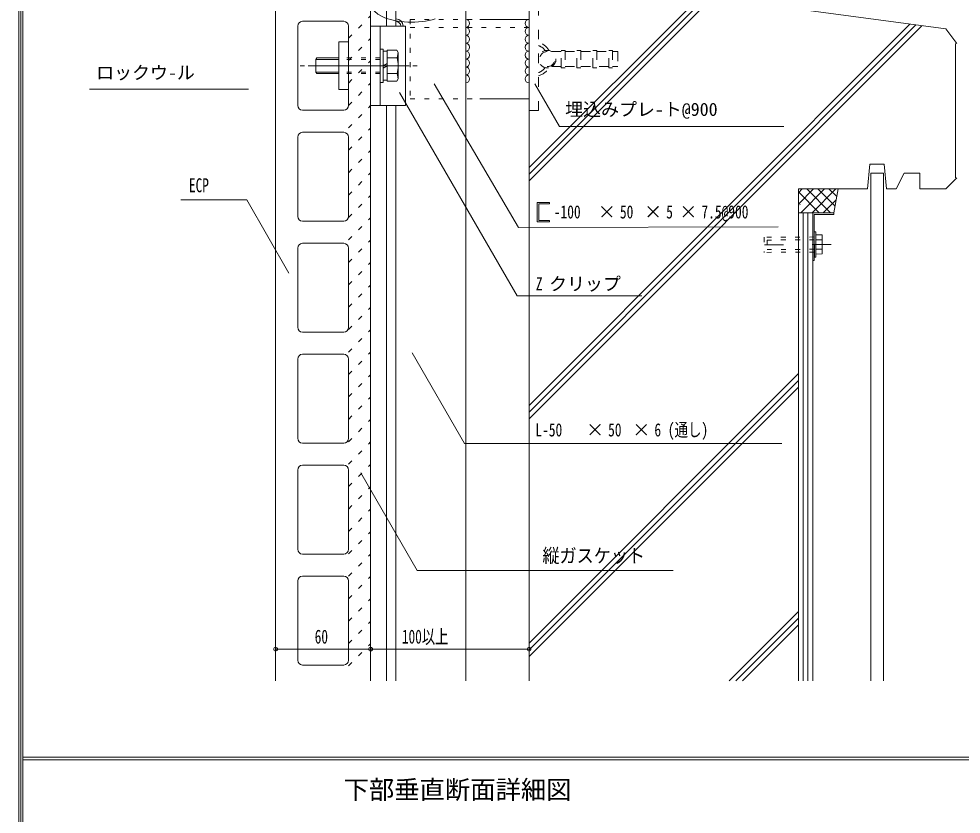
# Model space of a CAD drawing. Units: millimetres, scale not verified. Extents: x -1209 to 1209, y -852 to 852.
# Drawn here: x -1209 to -615, y -10 to 492 of the extents above; entities that cross this region are included whole.
import ezdxf
from ezdxf.enums import TextEntityAlignment as Align

# ---------------------------------------------------------------- set-up
doc = ezdxf.new("R2010")
doc.units = ezdxf.units.MM
doc.header["$LTSCALE"] = 3
for name, pattern in [('USER1', [3, 1, -2]), ('USER2', [5, 2, -3]), ('USER3', [10, 4, -6])]:
    doc.linetypes.add(name, pattern=pattern)
for name, color, linetype, lineweight in [('0-1_0-0WAKU', 7, 'Continuous', 18), ('0-2_0-1AL', 5, 'Continuous', 18), ('0-3_0-2SUNPO', 7, 'Continuous', 18), ('0-4_0-3STEEL', 6, 'Continuous', 18), ('0-5_0-4KANAMONO', 6, 'Continuous', 18), ('0-6_0-5FUKUSIZA', 3, 'Continuous', 18), ('0-8_0-7KUTAI', 6, 'Continuous', 18)]:
    doc.layers.add(name, color=color, linetype=linetype, lineweight=lineweight)
doc.styles.add('ＭＳ ゴシック', font='')
doc.styles.get('ＭＳ ゴシック').set_extended_font_data('MS Gothic')

msp = doc.modelspace()

# ---------------------------------------------------------------- linework, layer by layer
at = {"layer": '0-1_0-0WAKU'}
for p, q in [((-1209.414, -852.414), (-1209.414, 852.414)), ((-1208.207, -851.207), (-1208.207, 851.207)), ((-1207, -850), (-1207, 850)), ((-1207, 26.35), (1207, 26.35)), ((-1207, 24.65), (1207, 24.65))]:
    msp.add_line(p, q, dxfattribs=at)
at = {"layer": '0-2_0-1AL'}
for p, q in [((-1047.388, 574.356), (-1047.388, 74.356)), ((-987.388, 574.356), (-987.388, 74.356)), ((-1030.388, 490.358), (-1004.388, 490.358)), ((-1033.388, 487.358), (-1033.388, 437.358)), ((-1001.388, 487.358), (-1001.388, 437.358)), ((-1030.388, 434.358), (-1004.388, 434.358)), ((-1033.388, 417.358), (-1033.388, 367.358)), ((-1030.388, 420.358), (-1004.388, 420.358)), ((-1001.388, 417.358), (-1001.388, 367.358)), ((-1030.388, 364.358), (-1004.388, 364.358)), ((-1033.388, 347.358), (-1033.388, 297.358)), ((-1030.388, 350.358), (-1004.388, 350.358)), ((-1001.388, 347.358), (-1001.388, 297.358)), ((-1030.388, 294.358), (-1004.388, 294.358)), ((-1030.388, 280.358), (-1004.388, 280.358)), ((-1033.388, 277.358), (-1033.388, 227.358)), ((-1001.388, 277.358), (-1001.388, 227.358)), ((-1030.388, 224.358), (-1004.388, 224.358)), ((-1030.388, 210.358), (-1004.388, 210.358)), ((-1033.388, 207.358), (-1033.388, 157.358)), ((-1001.388, 207.358), (-1001.388, 157.358)), ((-1030.388, 154.358), (-1004.388, 154.358)), ((-1033.388, 137.358), (-1033.388, 87.358)), ((-1030.388, 140.358), (-1004.388, 140.358)), ((-1001.388, 137.358), (-1001.388, 87.358)), ((-1030.388, 84.358), (-1004.388, 84.358))]:
    msp.add_line(p, q, dxfattribs=at)
for centre, start, end in [((-1030.388, 487.358), 90, 180), ((-1004.388, 487.358), 0, 90), ((-1030.388, 437.358), 180, 270), ((-1004.388, 437.358), 270, 0), ((-1030.388, 417.358), 90, 180), ((-1004.388, 417.358), 0, 90), ((-1030.388, 367.358), 180, 270), ((-1004.388, 367.358), 270, 0), ((-1030.388, 347.358), 90, 180), ((-1004.388, 347.358), 0, 90), ((-1030.388, 297.358), 180, 270), ((-1004.388, 297.358), 270, 0), ((-1030.388, 277.358), 90, 180), ((-1004.388, 277.358), 0, 90), ((-1030.388, 227.358), 180, 270), ((-1004.388, 227.358), 270, 0), ((-1030.388, 207.358), 90, 180), ((-1004.388, 207.358), 0, 90), ((-1030.388, 157.358), 180, 270), ((-1004.388, 157.358), 270, 0), ((-1030.388, 137.358), 90, 180), ((-1004.388, 137.358), 0, 90), ((-1030.388, 87.358), 180, 270), ((-1004.388, 87.358), 270, 0)]:
    msp.add_arc(centre, 3, start, end, dxfattribs=at)
at = {"layer": '0-3_0-2SUNPO'}
for p, q in [((-1064.421, 447.604), (-1164.909, 447.604)), ((-947.34, 450.868), (-894.068, 360.423)), ((-969.083, 445.541), (-895.008, 317.238)), ((-1065.6, 377.696), (-1107.104, 377.696)), ((-1065.6, 377.696), (-1038.988, 331.602)), ((-894.068, 360.423), (-730.158, 360.731)), ((-895.008, 317.238), (-816.306, 317.238)), ((-961.139, 281.279), (-928.111, 224.073)), ((-928.111, 224.073), (-727.813, 224.073)), ((-993.548, 205.48), (-958.096, 144.076)), ((-796.491, 144.076), (-958.096, 144.076))]:
    msp.add_line(p, q, dxfattribs=at)
for points in [[(-883.787, 450.947), (-868.231, 423.945), (-726.537, 423.945)], [(-1047.376, 94.356), (-987.376, 94.356), (-887.376, 94.356)]]:
    msp.add_lwpolyline(points, dxfattribs=at)
msp.add_lwpolyline([(-882.334, 363.795), (-882.334, 376.188), (-874.544, 376.188), (-874.544, 375.258), (-881.182, 375.258), (-881.182, 364.711), (-874.544, 364.711), (-874.544, 363.795)], close=True, dxfattribs=at)
for centre, start, end in [((-1047.375, 94.356), 0, 180), ((-987.375, 94.356), 0, 180), ((-887.376, 94.356), 0, 180), ((-1047.375, 94.356), 180, 0), ((-987.375, 94.356), 180, 0), ((-887.376, 94.356), 180, 0)]:
    msp.add_arc(centre, 1.2, start, end, dxfattribs=at)
at = {"layer": '0-4_0-3STEEL'}
for p, q in [((-977.401, 564.357), (-977.401, 487.36)), ((-971.401, 564.357), (-971.401, 487.36)), ((-927.4, 564.357), (-927.4, 74.356)), ((-918.4, 491.539), (-887.376, 491.539)), ((-918.4, 441.539), (-887.376, 441.539)), ((-977.401, 437.359), (-977.401, 74.356)), ((-971.401, 437.359), (-971.401, 74.356))]:
    msp.add_line(p, q, dxfattribs=at)
at = {"layer": '0-4_0-3STEEL', "linetype": 'USER1'}
for p, q in [((-962.401, 491.539), (-962.401, 441.539)), ((-962.401, 491.539), (-918.4, 491.539)), ((-962.401, 486.539), (-887.376, 486.539)), ((-962.401, 441.539), (-918.4, 441.539))]:
    msp.add_line(p, q, dxfattribs=at)
at = {"layer": '0-5_0-4KANAMONO'}
for p, q in [((-965.401, 487.36), (-987.4, 487.36)), ((-987.4, 487.36), (-987.4, 437.359)), ((-981.418, 437.359), (-981.418, 487.36)), ((-1007.416, 447.358), (-1007.416, 477.358)), ((-1001.401, 477.358), (-1007.416, 477.358)), ((-1001.401, 447.358), (-1001.401, 477.358)), ((-981.418, 472.858), (-981.418, 451.858)), ((-979.417, 472.858), (-981.418, 472.858)), ((-979.417, 472.858), (-979.417, 451.858)), ((-976.918, 471.559), (-979.417, 471.559)), ((-976.918, 472.174), (-976.918, 452.545)), ((-970.822, 472.174), (-976.918, 472.174)), ((-969.916, 470.611), (-970.822, 472.174)), ((-970.741, 467.266), (-969.916, 470.608)), ((-969.916, 470.608), (-969.916, 454.108)), ((-1021.918, 466.36), (-1021.339, 467.359)), ((-1007.419, 466.36), (-1021.918, 466.36)), ((-1021.918, 466.36), (-1021.918, 458.359)), ((-1007.419, 467.359), (-1021.339, 467.359)), ((-970.744, 467.266), (-976.918, 467.266)), ((-1029.145, 462.358), (-1031.779, 462.358)), ((-963.046, 462.358), (-1026.805, 462.358)), ((-1007.419, 458.359), (-1021.918, 458.359)), ((-1021.918, 458.359), (-1021.339, 457.36)), ((-976.918, 463.804), (-979.417, 462.358)), ((-976.918, 462.358), (-979.417, 460.915)), ((-958.072, 462.358), (-960.706, 462.358)), ((-1007.419, 457.36), (-1021.339, 457.36)), ((-976.918, 453.16), (-979.417, 453.16)), ((-970.744, 457.453), (-976.918, 457.453)), ((-970.822, 452.545), (-976.918, 452.545)), ((-969.916, 454.108), (-970.819, 452.545)), ((-970.744, 457.453), (-969.916, 454.111)), ((-1001.401, 447.358), (-1007.416, 447.358)), ((-979.417, 451.858), (-981.418, 451.858))]:
    msp.add_line(p, q, dxfattribs=at)
at = {"layer": '0-5_0-4KANAMONO', "linetype": 'USER1'}
for p, q in [((-981.418, 467.359), (-1007.416, 467.359)), ((-981.418, 466.36), (-1007.416, 466.36)), ((-981.418, 458.359), (-1007.416, 458.359)), ((-981.418, 457.36), (-1007.416, 457.36))]:
    msp.add_line(p, q, dxfattribs=at)
at = {"layer": '0-5_0-4KANAMONO'}
msp.add_lwpolyline([(-965.401, 487.36), (-965.401, 437.359), (-987.4, 437.359)], dxfattribs=at)
msp.add_arc((-984.916, 462.358), 15, 340.903, 19.09698, dxfattribs=at)
at = {"layer": '0-6_0-5FUKUSIZA', "linetype": 'USER1'}
for p, q in [((-1001.376, 479.739), (-987.376, 493.739)), ((-1001.376, 465.597), (-987.376, 479.597)), ((-1001.376, 451.455), (-987.376, 465.455)), ((-1001.376, 437.313), (-987.376, 451.313)), ((-1001.376, 423.171), (-987.376, 437.171)), ((-1001.376, 409.028), (-987.376, 423.029)), ((-1001.376, 394.886), (-987.376, 408.886)), ((-1001.376, 380.744), (-987.376, 394.744)), ((-1001.376, 366.602), (-987.376, 380.602)), ((-1001.376, 352.46), (-987.376, 366.46)), ((-1001.376, 338.318), (-987.376, 352.318)), ((-707.408, 354.346), (-739.106, 354.138)), ((-739.106, 354.138), (-739.044, 344.639)), ((-707.396, 352.597), (-737.095, 352.403)), ((-737.095, 352.403), (-737.056, 346.402)), ((-707.356, 346.596), (-737.056, 346.402)), ((-707.344, 344.844), (-739.044, 344.639)), ((-1001.376, 324.176), (-987.376, 338.176)), ((-1001.376, 310.034), (-987.376, 324.034)), ((-1001.376, 295.891), (-987.376, 309.891)), ((-1001.376, 281.749), (-987.376, 295.749)), ((-1001.376, 267.607), (-987.376, 281.607)), ((-1001.376, 253.465), (-987.376, 267.465)), ((-1001.376, 239.323), (-987.376, 253.323)), ((-1001.376, 225.181), (-987.376, 239.181)), ((-1001.376, 211.039), (-987.376, 225.039)), ((-1001.376, 196.896), (-987.376, 210.896)), ((-1001.376, 182.754), (-987.376, 196.754)), ((-1001.376, 168.612), (-987.376, 182.612)), ((-1001.376, 154.47), (-987.376, 168.47)), ((-1001.376, 140.328), (-987.376, 154.328)), ((-1001.376, 126.186), (-987.376, 140.186)), ((-1001.376, 112.044), (-987.376, 126.044)), ((-1001.376, 97.902), (-987.376, 111.902)), ((-1001.376, 83.759), (-987.376, 97.759))]:
    msp.add_line(p, q, dxfattribs=at)
at = {"layer": '0-6_0-5FUKUSIZA'}
for p, q in [((-717.376, 375.137), (-707.916, 384.602)), ((-717.376, 382.207), (-714.981, 384.602)), ((-717.376, 382.779), (-704.2, 369.602)), ((-715.841, 369.602), (-700.851, 384.602)), ((-712.13, 384.602), (-697.13, 369.602)), ((-708.771, 369.602), (-693.771, 384.602)), ((-705.06, 384.602), (-694.277, 373.82)), ((-697.987, 384.599), (-693.217, 379.83)), ((-692.376, 384.602), (-695.021, 369.602)), ((-716.45, 374.783), (-716.27, 374.602)), ((-701.698, 369.599), (-693.592, 377.705)), ((-717.376, 369.602), (-695.021, 369.602)), ((-702.414, 355.628), (-706.414, 355.602)), ((-706.414, 355.602), (-706.336, 343.603)), ((-702.394, 352.629), (-706.395, 352.603)), ((-702.414, 355.628), (-702.337, 343.628)), ((-702.356, 346.628), (-706.355, 346.602)), ((-702.337, 343.628), (-706.336, 343.603))]:
    msp.add_line(p, q, dxfattribs=at)
at = {"layer": '0-6_0-5FUKUSIZA', "linetype": 'USER3'}
msp.add_line((-696.778, 349.67), (-743.252, 349.344), dxfattribs=at)
at = {"layer": '0-6_0-5FUKUSIZA'}
for points in [[(-692.376, 384.602), (-717.376, 384.602), (-717.376, 369.602)], [(-706.427, 357.602), (-707.427, 357.596), (-707.325, 341.595)], [(-706.427, 357.602), (-706.324, 341.603), (-707.325, 341.595)]]:
    msp.add_lwpolyline(points, dxfattribs=at)
for centre, radius, start, end in [((-971.401, 487.36), 4.5, 0, 90), ((-971.401, 487.36), 3, 0, 90), ((-927.4, 489.039), 2.5, 270, 90), ((-887.4, 489.039), 2.5, 90, 270), ((-927.4, 484.039), 2.5, 270, 90), ((-887.4, 484.039), 2.5, 90, 270), ((-927.4, 479.039), 2.5, 270, 90), ((-927.4, 474.039), 2.5, 270, 90), ((-887.4, 479.039), 2.5, 90, 270), ((-887.4, 474.039), 2.5, 90, 270), ((-927.4, 469.039), 2.5, 270, 90), ((-887.4, 469.039), 2.5, 90, 270), ((-927.4, 464.039), 2.5, 270, 90), ((-887.4, 464.039), 2.5, 90, 270), ((-927.4, 459.039), 2.5, 270, 90), ((-887.4, 459.039), 2.5, 90, 270), ((-927.4, 454.039), 2.5, 270, 90), ((-887.4, 454.039), 2.5, 90, 270)]:
    msp.add_arc(centre, radius, start, end, dxfattribs=at)
msp.add_ellipse((-961.56, 500.502), major_axis=(-25, 0), ratio=0.4266, start_param=4.0687591, end_param=8.4974876, dxfattribs=at)
at = {"layer": '0-8_0-7KUTAI', "color": 4}
for p, q in [((-887.376, 574.356), (-887.376, 74.356)), ((-887.376, 389.668), (-742.683, 534.356)), ((-887.376, 393.905), (-746.925, 534.356)), ((-887.376, 398.147), (-751.167, 534.356)), ((-717.376, 497.935), (-624.316, 485.525)), ((-887.376, 248.147), (-646.976, 488.547)), ((-887.376, 243.905), (-643.233, 488.048)), ((-887.376, 239.668), (-639.488, 487.549)), ((-624.316, 485.525), (-617.377, 476.453)), ((-618.349, 476.453), (-618.349, 391.601)), ((-673.737, 384.642), (-672.376, 400.202)), ((-672.376, 400.202), (-663.176, 400.202)), ((-663.176, 400.202), (-661.814, 384.64)), ((-671.776, 394.602), (-671.776, 384.602)), ((-663.776, 394.602), (-671.776, 394.602)), ((-663.776, 384.602), (-663.776, 394.602)), ((-650.698, 394.601), (-655.7, 384.602)), ((-650.698, 394.601), (-640.699, 394.601)), ((-640.699, 394.601), (-640.699, 384.602)), ((-617.377, 391.601), (-624.376, 384.602)), ((-717.376, 384.602), (-673.737, 384.642)), ((-717.376, 384.602), (-717.376, 74.356)), ((-714.376, 384.602), (-717.376, 384.602)), ((-686.776, 384.602), (-687.376, 384.602)), ((-671.776, 74.356), (-671.776, 384.602)), ((-663.776, 74.356), (-663.776, 384.602)), ((-661.814, 384.64), (-655.7, 384.602)), ((-640.699, 384.602), (-624.376, 384.602)), ((-714.376, 74.356), (-714.376, 369.602)), ((-711.376, 74.356), (-711.376, 369.602)), ((-708.376, 74.356), (-708.376, 369.602)), ((-695.021, 369.602), (-695.021, 368.602)), ((-707.376, 368.602), (-695.021, 368.602)), ((-707.376, 339.602), (-707.376, 368.602)), ((-708.376, 339.602), (-707.376, 339.602)), ((-887.376, 98.147), (-717.376, 268.147)), ((-887.376, 93.905), (-717.376, 263.905)), ((-887.376, 89.668), (-717.376, 259.663)), ((-761.167, 74.356), (-717.376, 118.147)), ((-756.925, 74.356), (-717.376, 113.905)), ((-752.684, 74.356), (-717.376, 109.663))]:
    msp.add_line(p, q, dxfattribs=at)
at = {"layer": '0-8_0-7KUTAI', "color": 7, "linetype": 'USER2'}
for p, q in [((-867.15, 471.304), (-875.9, 471.304)), ((-864.65, 471.304), (-857.15, 471.304)), ((-854.65, 471.304), (-847.15, 471.304)), ((-844.65, 471.304), (-837.15, 471.304)), ((-867.15, 461.774), (-875.9, 461.774)), ((-864.65, 461.774), (-857.15, 461.774)), ((-854.65, 461.774), (-847.15, 461.774)), ((-837.15, 461.774), (-844.65, 461.774))]:
    msp.add_line(p, q, dxfattribs=at)
for points in [[(-881.4, 434.039), (-881.4, 499.039), (-887.4, 499.039), (-887.4, 434.039)], [(-864.65, 472.039), (-864.65, 461.039), (-867.15, 461.039), (-867.15, 472.039)], [(-854.65, 472.039), (-854.65, 461.039), (-857.15, 461.039), (-857.15, 472.039)], [(-844.65, 472.039), (-844.65, 461.039), (-847.15, 461.039), (-847.15, 472.039)], [(-834.65, 472.039), (-834.65, 461.039), (-837.15, 461.039), (-837.15, 472.039)]]:
    msp.add_lwpolyline(points, close=True, dxfattribs=at)
msp.add_lwpolyline([(-834.65, 471.304), (-831.4, 471.304), (-831.4, 461.774), (-834.65, 461.774)], dxfattribs=at)
for centre, radius, start, end in [((-884.4, 466.539), 11, 29.34814, 74.17338), ((-884.4, 466.539), 9, 36.49377, 70.52878), ((-875.9, 466.539), 5.5, 60.03878, 299.96122), ((-875.9, 466.539), 4.765, 90, 270), ((-875.9, 466.539), 4.765, 270, 90), ((-875.9, 466.539), 5.5, 299.96122, 60.03878), ((-884.4, 466.539), 9, 289.47122, 323.50623), ((-884.4, 466.539), 11, 285.82662, 330.65186)]:
    msp.add_arc(centre, radius, start, end, dxfattribs=at)

# ---------------------------------------------------------------- texts
at = {"layer": '0-1_0-0WAKU', "style": 'ＭＳ ゴシック'}
msp.add_text('下部垂直断面詳細図', height=11.72, dxfattribs=at).set_placement((-1004.45, -3.624), align=Align.BOTTOM_LEFT)
at = {"layer": '0-3_0-2SUNPO', "style": 'ＭＳ ゴシック'}
for s, p in [('ロックウ-ル', (-1160.625, 451.35)), ('埋込みプレ-ト@900', (-864.611, 428.207)), ('×', (-843.954, 363.53)), ('×', (-814.749, 363.53)), ('×', (-792.5, 363.53)), ('クリップ', (-874.772, 318.138)), ('×', (-851.403, 226.06)), ('×', (-822.198, 226.06))]:
    msp.add_text(s, height=8.303, dxfattribs=at).set_placement(p, align=Align.BOTTOM_LEFT)
for s, height, width, p in [('ECP', 8.798, 0.7, (-1102.041, 379.928)), ('-100', 8.303, 0.75, (-871.775, 363.53)), ('50', 8.303, 0.75, (-830.051, 363.53)), ('5', 8.303, 0.75, (-800.847, 363.53)), ('7.5@900', 8.303, 0.75, (-778.598, 363.53)), ('Z', 8.303, 0.75, (-883.118, 318.138)), ('L-50', 8.303, 0.75, (-883.398, 226.06)), ('50', 8.303, 0.75, (-837.5, 226.06)), ('6 (通し)', 8.303, 0.75, (-808.296, 226.06)), ('縦ガスケット', 8.791, 0.9, (-878.96, 146.308)), ('100以上', 8.798, 0.7, (-967.641, 95.256)), ('60', 8.798, 0.7, (-1022.681, 95.256))]:
    msp.add_text(s, height=height, dxfattribs=dict(at, width=width)).set_placement(p, align=Align.BOTTOM_LEFT)

doc.saveas('drawing.dxf')
